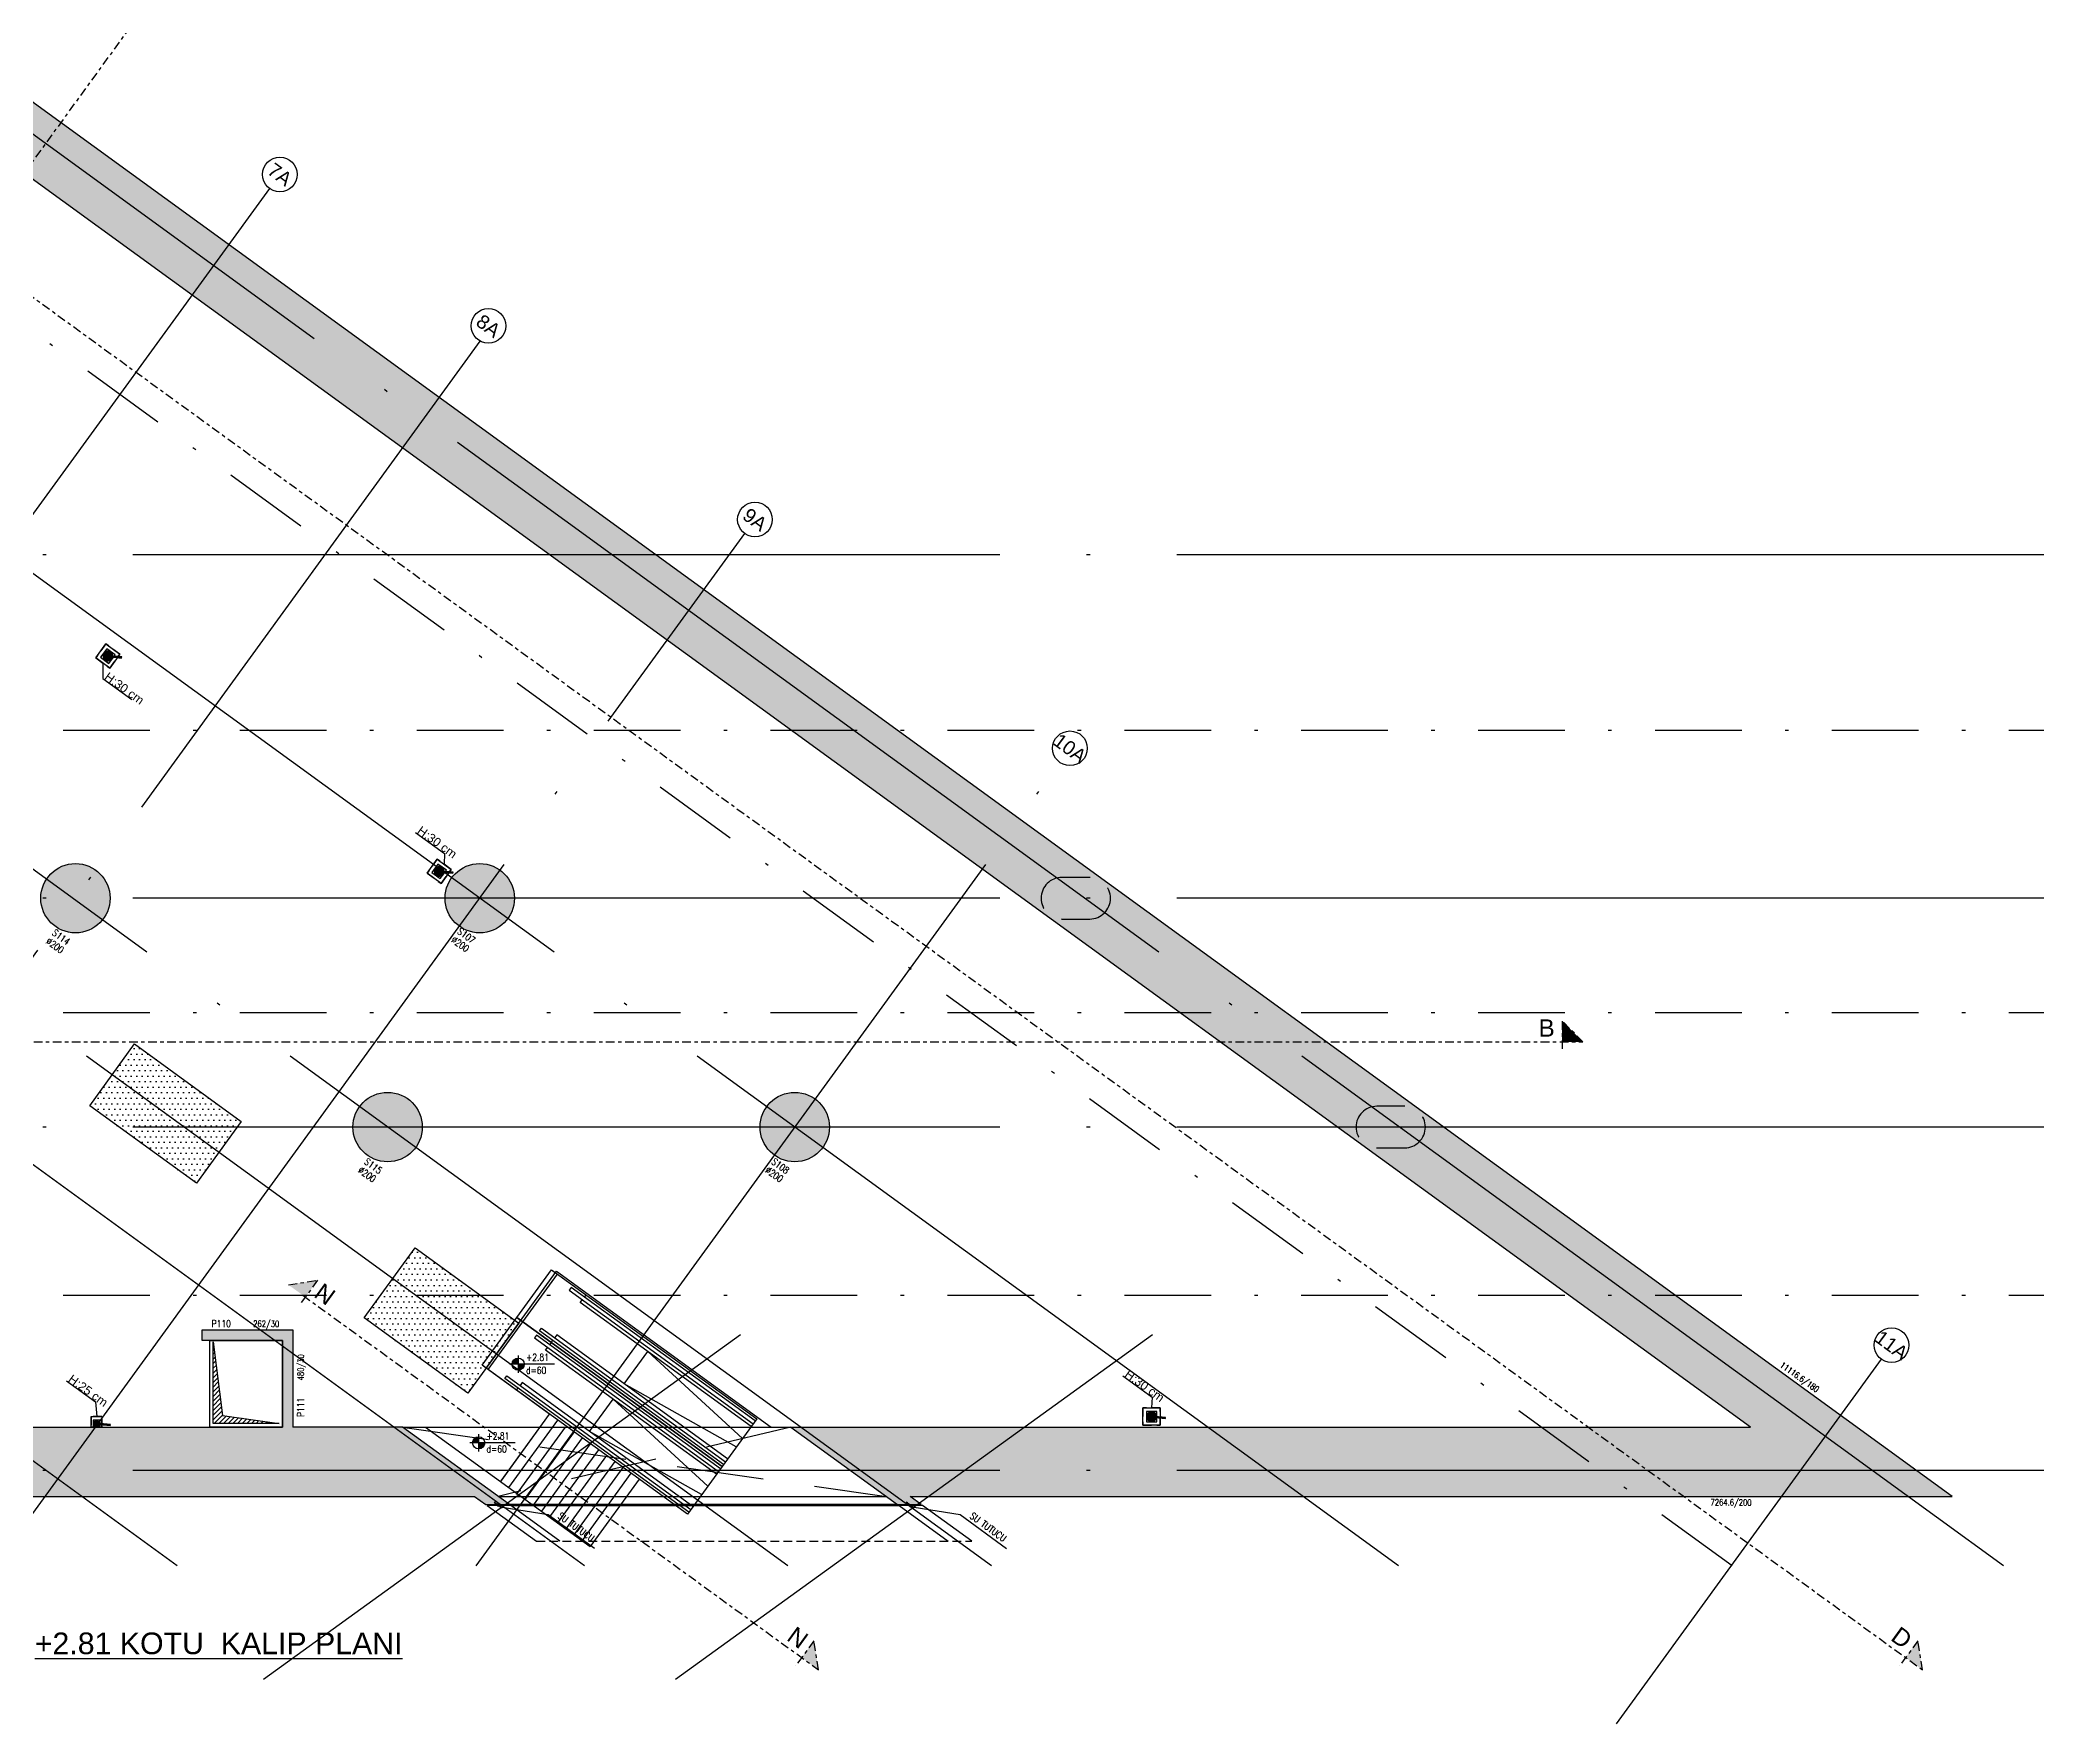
# Model space of a CAD drawing. Header units: millimetres. Extents: x 400408 to 401363, y 4543987 to 4544157.
# Drawn here: x 401048.3 to 401106.1, y 4544083.2 to 4544131.8 of the extents above; entities that cross this region are included whole.
import ezdxf
from ezdxf.enums import TextEntityAlignment as Align

# ---------------------------------------------------------------- set-up
doc = ezdxf.new("R2010")
doc.units = ezdxf.units.MM
for name, pattern in [('AKS', [3, 2.5, -0.25, 0, -0.25]), ('CENTER', [2, 1.25, -0.25, 0.25, -0.25]), ('CIZGI', [0.4, 0.25, -0.15]), ('CONTINU', [0]), ('DASHDOT2', [0.5, 0.25, -0.125, 0, -0.125]), ('HIDDEN', [0.375, 0.25, -0.125]), ('UUC-ST-KAL-I05-101-U-000$0$ACAD_ISO05W100', [33, 24, -3, 0, -3, 0, -3])]:
    doc.linetypes.add(name, pattern=pattern)
for name, color, linetype in [('aks prota', 2, 'AKS'), ('altlık_PROTA', 8, 'Continuous'), ('boşluk prota', 2, 'Continuous'), ('boşluk taraması prota', 252, 'Continuous'), ('caks prota', 4, 'Continuous'), ('kesik prota', 2, 'CIZGI'), ('kesit tarama prota', 252, 'Continuous'), ('kiriş prota', 6, 'Continuous'), ('kolon prota', 1, 'Continuous'), ('kolon tarama prota', 252, 'Continuous'), ('lkolon prota', 4, 'Continuous'), ('lperde prota', 4, 'Continuous'), ('merdiven prota', 2, 'Continuous'), ('not yazısı prota', 6, 'Continuous'), ('not çizgisi prota', 4, 'Continuous'), ('perde prota', 1, 'Continuous'), ('PRT-AL-TUNEL_EKSENI', 14, 'DASHDOT2'), ('PRT-MI-a_fit_drainage', 10, 'Continuous'), ('skesit prota', 7, 'Continuous'), ('st-s_level (kot)', 6, 'Continuous'), ('st-s_levelmark (kot işareti)', 4, 'Continuous'), ('st_s_ölçü', 4, 'Continuous'), ('taks prota', 7, 'Continuous'), ('temel prota', 6, 'Continuous'), ('tkesit prota', 7, 'Continuous'), ('tkolon prota', 6, 'Continuous'), ('tperde prota', 6, 'Continuous'), ('tplan prota', 7, 'Continuous'), ('UUC-ST-KAL-I05-101-U-000$0$st_s_su tutucu', 2, 'Continuous')]:
    doc.layers.add(name, color=color, linetype=linetype)
doc.styles.add('Arial', font='Arial.ttf')
doc.styles.add('OLCU', font='romanstw.shx')
doc.styles.add('TAKS', font='Arial Unicode.ttf')
doc.styles.add('tkolon', font='romanstw.shx')
doc.styles.add('TSIMPLEX', font='romanstw.shx')
doc.dimstyles.new('1-50', dxfattribs={"dimtxt": 10, "dimasz": 4, "dimexe": 4, "dimexo": 8, "dimgap": 4, "dimtad": 1, "dimdec": 1, "dimrnd": 0.05, "dimzin": 9, "dimdsep": 46, "dimtxsty": 'OLCU', "dimblk1": 'OBLIQUE', "dimblk2": 'OBLIQUE', "dimsah": 1, "dimcen": 2, "dimdle": 4, "dimclrd": 4, "dimclre": 4, "dimclrt": 3, "dimadec": 1, "dimazin": 0, "dimtfac": 1, "dimtdec": 1, "dimtix": 1, "dimtmove": 2, "dimatfit": 3, "dimldrblk": 'OBLIQUE', "dimfxl": 1, "dimtvp": 1, "dimtolj": 1, "dimtzin": 1, "dimarcsym": 0})
pattern_1 = [(0, (400251.06962, 4543680.43519), (0.079375, 0.15875), [0, -0.15875])]

# ---------------------------------------------------------------- blocks, each defined once
blk = doc.blocks.new('yürüyen mer 1')
at = {"color": 253}
blk.add_lwpolyline([(-120.1, 35), (-120.1, 205)], dxfattribs=at)
at = {"layer": 'st_s_ölçü', "color": 252, "ltscale": 0.1}
blk.add_line((-830.5, 205), (-830.5, 35), dxfattribs=at)
for points in [[(-120.1, 205), (-851.5, 205), (-851.5, 35), (-120.1, 35)], [(-120.1, 197.5), (-775.8, 197.5), (-775.8, 187.7), (-120.1, 187.7)], [(-728.8, 205), (-728.8, 197.5)], [(-120.1, 177.5), (-728.8, 177.5), (-728.8, 187.7)], [(-120.1, 135), (-488.6, 177.5), (-488.6, 62.5), (-120.1, 105)], [(-120.1, 62.5), (-728.8, 62.5), (-728.8, 52.2)], [(-120.1, 42.5), (-775.8, 42.5), (-775.8, 52.2), (-120.1, 52.2)], [(-728.8, 35), (-728.8, 42.5)]]:
    blk.add_lwpolyline(points, dxfattribs=at)
blk = doc.blocks.new('MEKANİK+2.81')
at = {"layer": 'altlık_PROTA'}
for points in [[(66580, -31215), (66678, -31215), (66656, -31177), (66915, -31028), (66900, -31002), (66641, -31151), (66619, -31113), (66560, -31215)], [(55204, -31808), (55302, -31808), (55280, -31770), (55538, -31620), (55523, -31594), (55265, -31744), (55243, -31706), (55184, -31808)], [(92443, -31862), (92541, -31862), (92519, -31824), (92778, -31674), (92763, -31648), (92504, -31798), (92482, -31760), (92423, -31862)], [(67949, -49906), (68046, -49906), (68024, -49868), (68283, -49718), (68268, -49692), (68009, -49842), (67987, -49803), (67928, -49906)]]:
    blk.add_hatch(color=256, dxfattribs=at).paths.add_polyline_path(points, flags=0)
for p, q in [((65349, -30706), (66384, -30706)), ((66310, -31465), (66310, -30965)), ((66310, -30965), (66810, -30965)), ((66384, -30706), (66560, -30965)), ((66710, -31065), (66410, -31065)), ((66410, -31065), (66410, -31365)), ((66555, -31075), (66555, -31095)), ((66555, -31120), (66555, -31140)), ((66555, -31165), (66555, -31186)), ((66619, -31113), (66560, -31215)), ((66619, -31113), (66560, -31215)), ((66560, -31315), (66560, -31115)), ((66565, -31095), (66565, -31075)), ((66565, -31140), (66565, -31120)), ((66565, -31186), (66565, -31165)), ((66641, -31151), (66619, -31113)), ((66641, -31151), (66619, -31113)), ((66900, -31002), (66641, -31151)), ((66641, -31151), (66900, -31002)), ((66656, -31177), (66915, -31028)), ((66656, -31177), (66915, -31028)), ((66678, -31215), (66656, -31177)), ((66656, -31177), (66678, -31215)), ((66710, -31111), (66710, -31065)), ((66710, -31365), (66710, -31146)), ((66810, -30965), (66810, -31465)), ((66915, -31028), (66900, -31002)), ((66915, -31028), (66900, -31002)), ((54934, -32058), (54934, -31558)), ((54934, -31558), (55434, -31558)), ((55334, -31658), (55034, -31658)), ((55034, -31658), (55034, -31958)), ((55179, -31668), (55179, -31688)), ((55179, -31713), (55179, -31733)), ((55179, -31758), (55179, -31778)), ((55243, -31706), (55184, -31808)), ((55243, -31706), (55184, -31808)), ((55184, -31908), (55184, -31708)), ((55189, -31688), (55189, -31668)), ((55189, -31733), (55189, -31713)), ((55189, -31778), (55189, -31758)), ((55265, -31744), (55243, -31706)), ((55265, -31744), (55243, -31706)), ((55523, -31594), (55265, -31744)), ((55265, -31744), (55523, -31594)), ((55280, -31770), (55538, -31620)), ((55280, -31770), (55538, -31620)), ((55302, -31808), (55280, -31770)), ((55280, -31770), (55302, -31808)), ((55334, -31704), (55334, -31658)), ((55334, -31958), (55334, -31738)), ((55434, -31558), (55434, -32058)), ((55538, -31620), (55523, -31594)), ((55538, -31620), (55523, -31594)), ((66810, -31465), (66310, -31465)), ((66410, -31365), (66710, -31365)), ((66440, -31210), (66420, -31210)), ((66420, -31220), (66440, -31220)), ((66460, -31215), (66560, -31215)), ((66485, -31210), (66465, -31210)), ((66465, -31220), (66485, -31220)), ((66530, -31210), (66510, -31210)), ((66510, -31220), (66530, -31220)), ((66555, -31245), (66555, -31265)), ((66555, -31290), (66555, -31310)), ((66555, -31335), (66555, -31355)), ((66560, -31215), (66678, -31215)), ((66678, -31215), (66560, -31215)), ((66565, -31265), (66565, -31245)), ((66565, -31310), (66565, -31290)), ((66565, -31355), (66565, -31335)), ((66589, -31220), (66610, -31220)), ((66635, -31220), (66655, -31220)), ((66700, -31210), (66680, -31210)), ((66680, -31220), (66700, -31220)), ((91065, -31400), (92100, -31400)), ((92074, -31807), (92478, -31513)), ((92100, -31400), (92276, -31660)), ((92456, -31652), (92213, -31829)), ((92337, -31752), (92348, -31768)), ((92356, -31762), (92345, -31746)), ((92482, -31760), (92423, -31862)), ((92482, -31760), (92423, -31862)), ((92423, -31962), (92423, -31762)), ((92545, -31774), (92456, -31652)), ((92478, -31513), (92772, -31917)), ((92504, -31798), (92482, -31760)), ((92504, -31798), (92482, -31760)), ((92763, -31648), (92504, -31798)), ((92504, -31798), (92763, -31648)), ((92533, -31776), (92517, -31787)), ((92519, -31824), (92778, -31674)), ((92519, -31824), (92778, -31674)), ((92778, -31674), (92763, -31648)), ((92778, -31674), (92763, -31648)), ((55434, -32058), (54934, -32058)), ((55034, -31958), (55334, -31958)), ((55064, -31803), (55044, -31803)), ((55044, -31813), (55064, -31813)), ((55084, -31808), (55184, -31808)), ((55109, -31803), (55089, -31803)), ((55089, -31813), (55109, -31813)), ((55154, -31803), (55134, -31803)), ((55134, -31813), (55154, -31813)), ((55179, -31837), (55179, -31857)), ((55179, -31883), (55179, -31903)), ((55179, -31928), (55179, -31948)), ((55184, -31808), (55302, -31808)), ((55302, -31808), (55184, -31808)), ((55184, -32058), (55444, -32419)), ((55189, -31857), (55189, -31837)), ((55189, -31903), (55189, -31883)), ((55189, -31948), (55189, -31928)), ((55213, -31813), (55233, -31813)), ((55258, -31813), (55278, -31813)), ((55324, -31803), (55304, -31803)), ((55304, -31813), (55324, -31813)), ((92368, -32211), (92074, -31807)), ((92213, -31829), (92390, -32072)), ((92323, -31928), (92307, -31940)), ((92313, -31948), (92329, -31937)), ((92323, -31862), (92423, -31862)), ((92359, -31902), (92343, -31914)), ((92349, -31922), (92365, -31910)), ((92363, -31788), (92375, -31804)), ((92772, -31917), (92368, -32211)), ((92383, -31799), (92371, -31782)), ((92396, -31875), (92380, -31887)), ((92386, -31895), (92402, -31883)), ((92390, -31825), (92401, -31841)), ((92390, -32072), (92632, -31895)), ((92410, -31835), (92398, -31819)), ((92423, -31862), (92541, -31862)), ((92541, -31862), (92423, -31862)), ((92436, -31889), (92448, -31905)), ((92456, -31899), (92444, -31883)), ((92463, -31925), (92475, -31942)), ((92483, -31936), (92471, -31920)), ((92489, -31962), (92501, -31978)), ((92509, -31972), (92497, -31956)), ((92541, -31862), (92519, -31824)), ((92519, -31824), (92541, -31862)), ((92632, -31895), (92562, -31799)), ((55444, -32419), (56479, -32419)), ((66503, -49418), (67538, -49418)), ((67538, -49418), (67818, -49735)), ((67689, -49832), (67932, -49656)), ((67932, -49656), (68108, -49898)), ((67866, -50075), (67689, -49832)), ((68108, -49898), (67866, -50075)), ((67937, -49850), (67872, -49897)), ((67872, -49897), (67919, -49961)), ((67878, -49906), (67928, -49906)), ((67899, -49921), (67895, -49923)), ((67900, -49920), (67899, -49921)), ((67901, -49931), (67905, -49929)), ((67902, -49879), (67905, -49882)), ((67905, -49882), (67906, -49883)), ((67910, -49913), (67905, -49916)), ((67905, -49929), (67906, -49928)), ((67910, -49888), (67913, -49893)), ((67913, -49876), (67911, -49873)), ((67911, -49924), (67915, -49921)), ((67914, -49877), (67913, -49876)), ((67920, -49905), (67915, -49909)), ((67917, -49899), (67920, -49904)), ((67921, -49887), (67918, -49883)), ((67919, -49961), (67984, -49914)), ((67921, -49917), (67926, -49913)), ((67929, -49898), (67925, -49893)), ((67987, -49803), (67928, -49906)), ((67987, -49803), (67928, -49906)), ((67928, -49956), (67928, -49856)), ((67928, -49906), (68046, -49906)), ((68046, -49906), (67928, -49906)), ((67928, -49914), (67931, -49919)), ((67934, -49895), (67930, -49898)), ((67940, -49913), (67936, -49908)), ((67936, -49924), (67939, -49929)), ((67950, -49868), (67937, -49850)), ((67943, -49934), (67943, -49935)), ((67943, -49935), (67946, -49938)), ((67947, -49923), (67944, -49918)), ((67951, -49929), (67951, -49928)), ((67954, -49933), (67951, -49929)), ((67984, -49914), (67978, -49906)), ((68009, -49842), (67987, -49803)), ((68009, -49842), (67987, -49803)), ((68268, -49692), (68009, -49842)), ((68009, -49842), (68268, -49692)), ((68024, -49868), (68283, -49718)), ((68024, -49868), (68283, -49718)), ((68046, -49906), (68024, -49868)), ((68024, -49868), (68046, -49906)), ((68283, -49718), (68268, -49692)), ((68283, -49718), (68268, -49692))]:
    blk.add_line(p, q, dxfattribs=at)
for centre, radius, start, end in [((66560, -31215), 140, 92.04671, 177.95329), ((66560, -31215), 120, 92.38802, 177.61198), ((66560, -31215), 95, 93.01696, 176.98304), ((66560, -31215), 75, 93.82255, 176.17745), ((66560, -31215), 59, 60, 180), ((66560, -31215), 50, 95.73917, 174.26083), ((66560, -31215), 30, 99.59407, 170.40593), ((66560, -31186), 29.5, 27.1261, 90), ((66560, -31215), 140, 36.20957, 87.95329), ((66560, -31215), 120, 37.24513, 87.61198), ((66560, -31215), 95, 60.00799, 86.98304), ((66560, -31215), 75, 60.00905, 86.17745), ((66560, -31215), 50, 60.01009, 84.26083), ((66560, -31215), 30, 59.99579, 80.40593), ((66560, -31215), 120, 2.38802, 22.76341), ((66560, -31215), 140, 2.04671, 23.79462), ((55184, -31808), 140, 92.04671, 177.95329), ((55184, -31808), 120, 92.38802, 177.61198), ((55184, -31808), 95, 93.01696, 176.98304), ((55184, -31808), 75, 93.82255, 176.17745), ((55184, -31808), 59, 60, 180), ((55184, -31808), 50, 95.73917, 174.26083), ((55184, -31778), 29.5, 27.1261, 90), ((55184, -31808), 140, 36.20957, 87.95329), ((55184, -31808), 120, 37.24513, 87.61198), ((55184, -31808), 95, 60.00799, 86.98304), ((55184, -31808), 75, 60.00905, 86.17745), ((55184, -31808), 50, 60.01009, 84.26083), ((55184, -31808), 120, 2.38802, 22.76341), ((55184, -31808), 140, 2.04671, 23.79462), ((66560, -31215), 140, 182.04671, 267.95329), ((66560, -31215), 120, 182.38802, 267.61198), ((66560, -31215), 95, 183.01696, 266.98304), ((66560, -31215), 75, 183.82255, 266.17745), ((66560, -31215), 59, 180, 0), ((66560, -31215), 50, 185.73917, 264.26083), ((66560, -31245), 29.5, 90, 270), ((66560, -31215), 30, 189.59407, 260.40593), ((66560, -31215), 95, 273.01696, 356.98304), ((66560, -31215), 75, 273.82255, 356.17745), ((66560, -31215), 140, 272.04671, 357.95329), ((66560, -31215), 120, 272.38802, 357.61198), ((66560, -31215), 50, 275.73917, 354.26083), ((66560, -31215), 30, 279.59407, 350.40593), ((92423, -31862), 140, 128.04671, 213.95329), ((92423, -31862), 120, 128.38802, 213.61198), ((92423, -31862), 140, 38.04671, 123.95329), ((92423, -31862), 120, 38.38802, 123.61198), ((92423, -31862), 95, 60.00004, 122.98304), ((55184, -31808), 140, 182.04671, 267.95329), ((55184, -31808), 120, 182.38802, 267.61198), ((55184, -31808), 95, 183.01696, 266.98304), ((55184, -31808), 75, 183.82255, 266.17745), ((55184, -31808), 59, 180, 0), ((55184, -31808), 50, 185.73917, 264.26083), ((55184, -31808), 30, 99.59407, 170.40593), ((55184, -31837), 29.5, 90, 270), ((55184, -31808), 30, 189.59407, 260.40593), ((55184, -31808), 30, 59.99579, 80.40593), ((55184, -31808), 95, 273.01696, 356.98304), ((55184, -31808), 75, 273.82255, 356.17745), ((55184, -31808), 140, 272.04671, 357.95329), ((55184, -31808), 120, 272.38802, 357.61198), ((55184, -31808), 50, 275.73917, 354.26083), ((55184, -31808), 30, 279.59407, 350.40593), ((92423, -31862), 140, 218.04671, 303.95329), ((92423, -31862), 95, 129.01696, 212.98304), ((92423, -31862), 120, 218.38802, 303.61198), ((92423, -31862), 75, 129.82255, 212.17745), ((92423, -31862), 95, 219.01696, 302.98304), ((92423, -31862), 75, 219.82255, 302.17745), ((92423, -31862), 57.2, 60, 180), ((92423, -31862), 57.2, 180, 0), ((92423, -31862), 50, 131.73917, 210.26083), ((92423, -31862), 75, 60.00196, 122.17745), ((92423, -31862), 50, 221.73917, 300.26083), ((92423, -31862), 30, 135.59407, 206.40593), ((92423, -31891), 28.6, 90, 270), ((92423, -31862), 50, 60.0057, 120.26083), ((92423, -31862), 30, 225.59407, 296.40593), ((92423, -31862), 30, 60.00237, 116.40593), ((92423, -31833), 28.6, 27.1261, 90), ((92423, -31862), 30, 315.59407, 358.08119), ((92423, -31862), 50, 311.73917, 359.99081), ((92423, -31862), 75, 309.82255, 359.99076), ((92423, -31862), 95, 309.01696, 359.99085), ((92423, -31862), 120, 308.38802, 22.78709), ((92423, -31862), 140, 308.04671, 23.81732), ((67928, -49906), 37.3, 133.69667, 208.30333), ((67928, -49906), 33, 59.8226, 180), ((67928, -49906), 33, 180, 0), ((67928, -49906), 32, 134.9893, 207.0107), ((67928, -49906), 37.3, 223.69667, 298.30333), ((67928, -49906), 25.3, 137.38311, 204.61689), ((67928, -49906), 32, 224.9893, 297.0107), ((67928, -49906), 20, 140.47751, 201.52249), ((67928, -49906), 37.3, 60.01161, 118.30333), ((67928, -49906), 25.3, 227.38311, 294.61689), ((67928, -49922), 16.5, 90, 270), ((67928, -49906), 32, 60.00564, 117.0107), ((67928, -49906), 13.3, 148.02431, 193.97569), ((67928, -49906), 20, 230.47751, 291.52249), ((67928, -49906), 25.3, 60.82987, 114.61689), ((67928, -49906), 8, 164.68219, 177.31781), ((67928, -49906), 20, 62.68651, 111.52249), ((67928, -49906), 13.3, 238.02431, 283.97569), ((67928, -49906), 13.3, 60.00721, 103.97569), ((67928, -49906), 8, 254.68219, 267.31781), ((67928, -49889), 16.5, 30, 90), ((67928, -49906), 8, 74.68219, 87.31781), ((67928, -49906), 8, 344.68219, 357.31781), ((67928, -49906), 13.3, 328.02431, 359.99258), ((67928, -49906), 20, 320.47751, 357.1045), ((67928, -49906), 25.3, 317.38311, 357.72338), ((67928, -49906), 32, 314.9893, 358.20214), ((67928, -49906), 37.3, 313.69667, 358.46067)]:
    blk.add_arc(centre, radius, start, end, dxfattribs=at)
at = {"layer": 'altlık_PROTA', "style": 'Arial'}
for s, p in [('H:30 cm', (65372, -30692)), ('H:30 cm', (91088, -31387)), ('H:30 cm', (55467, -32406)), ('H:25 cm', (66527, -49404))]:
    blk.add_text(s, height=250, dxfattribs=at).set_placement(p)
blk = doc.blocks.new('_Oblique')
at = {"layer": 'st_s_ölçü', "lineweight": -2}
blk.add_line((-0.5, -0.5), (0.5, 0.5), dxfattribs=at)
blk = doc.blocks.new('PLAN_KOT')
at = {"layer": 'st-s_levelmark (kot işareti)'}
h = blk.add_hatch(color=256, dxfattribs=at)
h.paths.add_polyline_path([(0, 17.5, 0.414214), (-17.5, 0), (0, 0)])
h.paths.add_polyline_path([(17.5, 0), (0, 0), (0, -17.5, 0.414214)])
for p, q in [((105, 0), (-25, 0)), ((0, 25), (0, -25))]:
    blk.add_line(p, q, dxfattribs=at)
blk.add_circle((0, 0), 17.5, dxfattribs=at)
at = {"layer": 'st-s_level (kot)', "color": 6, "style": 'OLCU', "width": 0.8}
for tag, p in [('KOT', (22.7, 9.8)), ('DÖŞEME_KALINLIĞI', (22.7, -27.6))]:
    blk.add_attdef(tag, p, '', height=20, dxfattribs=at)
blk = doc.blocks.new('YER SUZGECI_20x20')
at = {"color": 2}
blk.add_lwpolyline([(-20, 0), (0, 0), (0, 20), (-20, 20)], close=True, dxfattribs=at)
for points in [[(0, 20), (-20, 0)], [(-20, 20), (0, 0)]]:
    blk.add_lwpolyline(points, dxfattribs=at)
blk.add_circle((-10, 10), 7, dxfattribs=at)

msp = doc.modelspace()

# ---------------------------------------------------------------- hatches: boundary and pattern name
at = {"layer": 'boşluk taraması prota', "ltscale": 2}
h = msp.add_hatch(dxfattribs=at)
h.set_pattern_fill('ANSI31', color=256, scale=0.03, style=0)
h.set_pattern_definition([(45, (400351.06962, 4543680.61019), (-0.067351921, 0.067351921), [])])
h.paths.add_polyline_path([(401053.294, 4544094.259), (401053.56, 4544092.135), (401055.194, 4544091.898), (401053.294, 4544091.898)])
at = {"layer": 'kesit tarama prota'}
h = msp.add_hatch(color=256, dxfattribs=at)
h.dxf.hatch_style = 1
h.paths.add_polyline_path([(401092.188, 4544103.505), (401092.788, 4544102.905), (401092.188, 4544102.905)])
h = msp.add_hatch(color=256, dxfattribs=at)
h.dxf.hatch_style = 1
h.paths.add_polyline_path([(401056.303, 4544096.032), (401055.465, 4544095.899), (401055.951, 4544095.547)])
h = msp.add_hatch(color=256, dxfattribs=at)
h.dxf.hatch_style = 1
h.paths.add_polyline_path([(401070.613, 4544085.636), (401070.746, 4544084.797), (401070.261, 4544085.15)])
h = msp.add_hatch(color=256, dxfattribs=at)
h.dxf.hatch_style = 1
h.paths.add_polyline_path([(401102.443, 4544085.636), (401102.576, 4544084.797), (401102.09, 4544085.15)])
at = {"layer": 'kolon tarama prota'}
h = msp.add_hatch(color=256, dxfattribs=at)
h.dxf.hatch_style = 1
h.paths.add_polyline_path([(401031.098, 4544091.798), (401018.362, 4544101.048), (401005.161, 4544101.048), (401005.161, 4544110.643), (400991.077, 4544120.876), (401014.059, 4544152.508), (401097.619, 4544091.798), (401069.952, 4544091.798), (401073.028, 4544089.563), (401073.708, 4544089.563), (401073.385, 4544089.798), (401103.435, 4544089.798), (401013.499, 4544155.14), (400988.401, 4544120.595), (401003.461, 4544109.653), (401003.461, 4544099.348), (401017.639, 4544099.348), (401030.789, 4544089.798), (401060.829, 4544089.798), (401061.152, 4544089.563), (401061.833, 4544089.563), (401058.757, 4544091.798), (401055.594, 4544091.798), (401055.594, 4544094.598), (401052.974, 4544094.598), (401052.974, 4544094.298), (401055.294, 4544094.298), (401055.294, 4544091.798)])
h = msp.add_hatch(color=256, dxfattribs=at)
h.dxf.hatch_style = 1
edge = h.paths.add_edge_path()
edge.add_arc((401049.323, 4544107.048), 1, 0, 360)
h = msp.add_hatch(color=256, dxfattribs=at)
h.dxf.hatch_style = 1
edge = h.paths.add_edge_path()
edge.add_arc((401060.979, 4544107.048), 1, 0, 360)
h = msp.add_hatch(dxfattribs=at)
h.set_pattern_fill('DOTS', color=2, scale=0.1)
h.set_pattern_definition(pattern_1)
h.paths.add_polyline_path([(401054.102, 4544100.61), (401051.028, 4544102.844), (401049.734, 4544101.064), (401052.809, 4544098.83)])
h = msp.add_hatch(color=256, dxfattribs=at)
h.dxf.hatch_style = 1
edge = h.paths.add_edge_path()
edge.add_arc((401058.323, 4544100.448), 1, 0, 360)
h = msp.add_hatch(color=256, dxfattribs=at)
h.dxf.hatch_style = 1
edge = h.paths.add_edge_path()
edge.add_arc((401070.062, 4544100.448), 1, 0, 360)
h = msp.add_hatch(dxfattribs=at)
h.set_pattern_fill('DOTS', color=2, scale=0.1)
h.set_pattern_definition(pattern_1)
h.paths.add_polyline_path([(401062.108, 4544094.793), (401059.118, 4544096.966), (401057.648, 4544094.943), (401060.639, 4544092.771)])

# ---------------------------------------------------------------- linework, layer by layer
at = {"layer": 'aks prota', "ltscale": 10}
for p, q in [((401104.911, 4544087.798), (401010.311, 4544156.529)), ((401087.473, 4544087.798), (401004.286, 4544148.237)), ((401075.734, 4544087.798), (401000.23, 4544142.655)), ((401069.865, 4544087.798), (400998.202, 4544139.864)), ((401063.995, 4544087.798), (400996.175, 4544137.072)), ((401052.256, 4544087.798), (400992.119, 4544131.49)), ((401027.474, 4544089.735), (401054.923, 4544127.516)), ((401033.541, 4544085.326), (401060.991, 4544123.107)), ((401046.993, 4544087.798), (401068.62, 4544117.565)), ((401106.078, 4544116.948), (400982.665, 4544116.948)), ((401060.875, 4544087.798), (401077.705, 4544110.964)), ((401106.078, 4544107.048), (400982.665, 4544107.048)), ((401106.078, 4544100.448), (400982.665, 4544100.448)), ((401093.752, 4544083.236), (401101.393, 4544093.753)), ((401106.078, 4544090.548), (400982.665, 4544090.548))]:
    msp.add_line(p, q, dxfattribs=at)
at = {"layer": 'boşluk prota', "ltscale": 0.05}
msp.add_lwpolyline([(401053.294, 4544094.259), (401053.56, 4544092.135), (401055.194, 4544091.898), (401053.294, 4544091.898)], close=True, dxfattribs=at)
at = {"layer": 'caks prota', "ltscale": 0.05}
for centre in [(401055.217, 4544127.92), (401061.229, 4544123.552), (401068.915, 4544117.968), (401077.997, 4544111.37), (401101.685, 4544094.16)]:
    msp.add_circle(centre, 0.5, dxfattribs=at)
at = {"layer": 'kesik prota', "ltscale": 10}
for points in [[(401058.757, 4544091.798), (401072.704, 4544089.798)], [(401069.952, 4544091.798), (401061.509, 4544089.798)]]:
    msp.add_lwpolyline(points, dxfattribs=at)
at = {"layer": 'kiriş prota'}
for points in [[(401061.598, 4544090.247), (401062.994, 4544092.168), (401061.166, 4544093.496), (401063.195, 4544096.29), (401069.378, 4544091.798)], [(401058.757, 4544091.798), (401069.952, 4544091.798)], [(401059.42, 4544091.798), (401064.164, 4544088.352)], [(401061.509, 4544089.798), (401072.704, 4544089.798)], [(401073.028, 4544089.563), (401061.833, 4544089.563)]]:
    msp.add_lwpolyline(points, dxfattribs=at)
msp.add_lwpolyline([(401053.194, 4544094.298), (401055.294, 4544094.298), (401055.294, 4544091.798), (401053.194, 4544091.798)], close=True, dxfattribs=at)
at = {"layer": 'kolon prota', "color": 5, "linetype": 'HIDDEN', "ltscale": 5}
for points in [[(401077.765, 4544107.648, 1), (401077.765, 4544106.448), (401078.565, 4544106.448, 1), (401078.565, 4544107.648)], [(401086.845, 4544101.048, 1), (401086.845, 4544099.848), (401087.645, 4544099.848, 1), (401087.645, 4544101.048)]]:
    msp.add_lwpolyline(points, format="xyb", close=True, dxfattribs=at)
at = {"layer": 'kolon prota', "color": 1}
for centre in [(401049.323, 4544107.048), (401060.979, 4544107.048), (401058.323, 4544100.448), (401070.062, 4544100.448)]:
    msp.add_circle(centre, 1, dxfattribs=at)
at = {"layer": 'kolon tarama prota'}
for points in [[(401063.293, 4544088.502), (401061.873, 4544089.534), (401061.193, 4544089.534), (401062.613, 4544088.502)], [(401061.873, 4544089.534), (401073.068, 4544089.534)], [(401075.169, 4544088.502), (401073.749, 4544089.534), (401073.068, 4544089.534), (401074.488, 4544088.502)]]:
    msp.add_lwpolyline(points, dxfattribs=at)
at = {"layer": 'kolon tarama prota', "linetype": 'HIDDEN'}
msp.add_lwpolyline([(401062.613, 4544088.502), (401075.169, 4544088.502)], dxfattribs=at)
at = {"layer": 'merdiven prota', "linetype": 'HIDDEN', "ltscale": 10}
for p, q in [((401063.442, 4544091.798), (401062.031, 4544089.856)), ((401063.698, 4544091.657), (401062.287, 4544089.715)), ((401063.932, 4544091.486), (401062.522, 4544089.545)), ((401064.167, 4544091.316), (401062.756, 4544089.374)), ((401064.402, 4544091.145), (401062.991, 4544089.204)), ((401064.636, 4544090.975), (401063.226, 4544089.033)), ((401064.871, 4544090.805), (401063.46, 4544088.863)), ((401065.106, 4544090.634), (401063.695, 4544088.692)), ((401065.34, 4544090.464), (401063.929, 4544088.522)), ((401065.575, 4544090.293), (401064.164, 4544088.352))]:
    msp.add_line(p, q, dxfattribs=at)
for points in [[(401062.164, 4544094.872), (401062.048, 4544094.957), (401063.047, 4544096.333), (401063.163, 4544096.248)], [(401061.165, 4544093.497), (401061.048, 4544093.582), (401062.048, 4544094.957), (401062.164, 4544094.872)], [(401061.583, 4544090.227), (401062.994, 4544092.168)], [(401061.818, 4544090.056), (401063.229, 4544091.998)]]:
    msp.add_lwpolyline(points, dxfattribs=at)
at = {"layer": 'perde prota'}
msp.add_line((401058.757, 4544091.798), (401055.594, 4544091.798), dxfattribs=at)
for points in [[(401069.952, 4544091.798), (401073.028, 4544089.563), (401073.708, 4544089.563), (401073.385, 4544089.798), (401103.435, 4544089.798), (401013.499, 4544155.14), (400988.401, 4544120.595), (401003.461, 4544109.653), (401003.461, 4544099.348), (401017.639, 4544099.348), (401030.789, 4544089.798), (401060.829, 4544089.798), (401061.152, 4544089.563), (401061.833, 4544089.563), (401058.757, 4544091.798)], [(401069.952, 4544091.798), (401097.619, 4544091.798), (401014.059, 4544152.508), (400991.077, 4544120.876), (401005.161, 4544110.643), (401005.161, 4544101.048), (401018.362, 4544101.048), (401031.098, 4544091.798), (401055.294, 4544091.798)], [(401055.294, 4544091.798), (401055.294, 4544094.298), (401052.974, 4544094.298), (401052.974, 4544094.598), (401055.594, 4544094.598), (401055.594, 4544091.798)]]:
    msp.add_lwpolyline(points, dxfattribs=at)
at = {"layer": 'PRT-AL-TUNEL_EKSENI', "ltscale": 10}
for p, q in [((401097.085, 4544087.798), (401007.607, 4544152.808)), ((400982.665, 4544111.898), (401106.078, 4544111.898)), ((400982.665, 4544103.748), (401106.078, 4544103.748)), ((400982.665, 4544095.598), (401106.078, 4544095.598))]:
    msp.add_line(p, q, dxfattribs=at)
at = {"layer": 'PRT-MI-a_fit_drainage', "color": 2, "linetype": 'CIZGI'}
for points in [[(401050.606, 4544114.086), (401050.202, 4544114.38), (401049.908, 4544113.975), (401050.312, 4544113.682)], [(401060.158, 4544107.879), (401059.753, 4544108.173), (401059.459, 4544107.768), (401059.864, 4544107.474)], [(401080.602, 4544092.348), (401080.102, 4544092.348), (401080.102, 4544091.848), (401080.602, 4544091.848)], [(401049.78, 4544092.098), (401049.78, 4544091.798), (401050.08, 4544091.798), (401050.08, 4544092.098)]]:
    msp.add_lwpolyline(points, close=True, dxfattribs=at)
at = {"layer": 'skesit prota', "linetype": 'CENTER', "ltscale": 0.2}
for p, q in [((401092.188, 4544103.505), (401092.188, 4544102.605)), ((401092.788, 4544102.905), (401092.188, 4544103.505)), ((401055.465, 4544095.899), (401056.303, 4544096.032)), ((401056.303, 4544096.032), (401055.774, 4544095.304)), ((401070.613, 4544085.636), (401070.084, 4544084.907)), ((401070.746, 4544084.797), (401070.613, 4544085.636)), ((401102.443, 4544085.636), (401101.914, 4544084.907)), ((401102.576, 4544084.797), (401102.443, 4544085.636))]:
    msp.add_line(p, q, dxfattribs=at)
for points in [[(401006.547, 4544154.566), (401102.576, 4544084.797)], [(401053.493, 4544135.738), (401021.53, 4544091.745)], [(400997.518, 4544102.905), (401092.788, 4544102.905)], [(401055.88, 4544095.598), (401070.746, 4544084.797)]]:
    msp.add_lwpolyline(points, dxfattribs=at)
at = {"layer": 'temel prota'}
for points in [[(401051.028, 4544102.844), (401054.102, 4544100.61), (401052.809, 4544098.83), (401049.734, 4544101.064)], [(401059.118, 4544096.966), (401062.108, 4544094.793), (401060.638, 4544092.771), (401057.648, 4544094.943)]]:
    msp.add_lwpolyline(points, close=True, dxfattribs=at)
at = {"layer": 'UUC-ST-KAL-I05-101-U-000$0$st_s_su tutucu', "linetype": 'UUC-ST-KAL-I05-101-U-000$0$ACAD_ISO05W100', "ltscale": 0.05}
for points in [[(401061.516, 4544089.521, -0.57735), (401061.513, 4544089.519), (401061.485, 4544089.54, -0.57735), (401061.485, 4544089.543), (401061.507, 4544089.553, 0.57735), (401061.507, 4544089.556), (401061.47, 4544089.583), (401061.473, 4544089.587), (401061.47, 4544089.59), (401061.467, 4544089.585), (401061.44, 4544089.604), (401061.444, 4544089.609), (401061.44, 4544089.611), (401061.437, 4544089.607), (401061.42, 4544089.619), (401061.421, 4544089.634), (401061.417, 4544089.637), (401061.398, 4544089.612), (401061.402, 4544089.609), (401061.417, 4544089.615), (401061.434, 4544089.602), (401061.43, 4544089.598), (401061.434, 4544089.595), (401061.437, 4544089.6), (401061.464, 4544089.581), (401061.46, 4544089.576), (401061.463, 4544089.574), (401061.467, 4544089.578), (401061.498, 4544089.556, -0.57735), (401061.497, 4544089.553), (401061.476, 4544089.544, 0.57735), (401061.476, 4544089.541), (401061.517, 4544089.512, 0.57735), (401061.519, 4544089.513), (401061.522, 4544089.535, -0.57735), (401061.524, 4544089.537), (401061.555, 4544089.514), (401061.552, 4544089.51), (401061.555, 4544089.507), (401061.558, 4544089.512), (401061.585, 4544089.493), (401061.581, 4544089.488), (401061.585, 4544089.485), (401061.588, 4544089.49), (401061.605, 4544089.478), (401061.604, 4544089.462), (401061.609, 4544089.459), (401061.627, 4544089.485), (401061.623, 4544089.488), (401061.608, 4544089.482), (401061.591, 4544089.494), (401061.595, 4544089.499), (401061.591, 4544089.502), (401061.588, 4544089.497), (401061.561, 4544089.516), (401061.565, 4544089.521), (401061.562, 4544089.523), (401061.558, 4544089.518), (401061.521, 4544089.545, 0.57735), (401061.518, 4544089.544)], [(401073.391, 4544089.521, -0.57735), (401073.389, 4544089.519), (401073.36, 4544089.54, -0.57735), (401073.361, 4544089.543), (401073.382, 4544089.553, 0.57735), (401073.383, 4544089.556), (401073.345, 4544089.583), (401073.349, 4544089.587), (401073.346, 4544089.59), (401073.342, 4544089.585), (401073.316, 4544089.604), (401073.319, 4544089.609), (401073.316, 4544089.611), (401073.312, 4544089.607), (401073.296, 4544089.619), (401073.296, 4544089.634), (401073.292, 4544089.637), (401073.274, 4544089.612), (401073.278, 4544089.609), (401073.293, 4544089.615), (401073.309, 4544089.602), (401073.306, 4544089.598), (401073.309, 4544089.595), (401073.313, 4544089.6), (401073.339, 4544089.581), (401073.336, 4544089.576), (401073.339, 4544089.574), (401073.342, 4544089.578), (401073.373, 4544089.556, -0.57735), (401073.373, 4544089.553), (401073.352, 4544089.544, 0.57735), (401073.352, 4544089.541), (401073.392, 4544089.512, 0.57735), (401073.395, 4544089.513), (401073.397, 4544089.535, -0.57735), (401073.4, 4544089.537), (401073.431, 4544089.514), (401073.427, 4544089.51), (401073.431, 4544089.507), (401073.434, 4544089.512), (401073.46, 4544089.493), (401073.457, 4544089.488), (401073.46, 4544089.485), (401073.464, 4544089.49), (401073.48, 4544089.478), (401073.48, 4544089.462), (401073.484, 4544089.459), (401073.502, 4544089.485), (401073.498, 4544089.488), (401073.484, 4544089.482), (401073.467, 4544089.494), (401073.47, 4544089.499), (401073.467, 4544089.502), (401073.463, 4544089.497), (401073.437, 4544089.516), (401073.44, 4544089.521), (401073.437, 4544089.523), (401073.434, 4544089.518), (401073.397, 4544089.545, 0.57735), (401073.394, 4544089.544)]]:
    msp.add_lwpolyline(points, format="xyb", close=True, dxfattribs=at)

# ---------------------------------------------------------------- block references
at = {"xscale": 0.001, "yscale": 0.001, "zscale": 0.001, "rotation": 323.9999999999613}
msp.add_blockref('MEKANİK+2.81', (401024.308, 4544172.2), dxfattribs=at)
at = {"layer": 'kolon tarama prota', "xscale": -0.01, "yscale": 0.01, "zscale": 0.01, "rotation": 143.9999999999595}
for p in [(401070.142, 4544091.61), (401069.142, 4544090.235)]:
    msp.add_blockref('yürüyen mer 1', p, dxfattribs=at)
at = {"layer": 'PRT-MI-a_fit_drainage', "color": 2, "xscale": 0.01, "yscale": 0.01, "zscale": 0.01}
for p, rotation in [((401050.235, 4544114.17), 144.0000000000069), ((401059.786, 4544107.963), 144.0000000000069), ((401080.252, 4544092.198), 180.0000000000122), ((401049.83, 4544091.798), 270.0000000000056)]:
    msp.add_blockref('YER SUZGECI_20x20', p, dxfattribs=dict(at, rotation=rotation))
at = {"layer": 'st-s_level (kot)', "linetype": 'CONTINU', "ltscale": 0.1, "xscale": 0.01, "yscale": 0.01, "zscale": 0.01}
for p in [(401062.088, 4544093.611), (401060.948, 4544091.343)]:
    msp.add_blockref('PLAN_KOT', p, dxfattribs=at).add_auto_attribs({'KOT': '+2.81', 'DÖŞEME_KALINLIĞI': 'd=60'})

# ---------------------------------------------------------------- texts
at = {"layer": 'lkolon prota', "style": 'tkolon', "width": 0.8}
for p in [(401048.453, 4544105.764), (401060.137, 4544105.804), (401057.452, 4544099.164), (401069.191, 4544099.164)]:
    msp.add_text('%%C200', height=0.2, rotation=324, dxfattribs=at).set_placement(p)
at = {"layer": 'lperde prota', "style": 'tkolon', "width": 0.8}
for s, rotation, p in [('262/30', 359.63952, (401054.447, 4544094.777)), ('480/30', 89.63952, (401055.817, 4544093.143)), ('11116.6/180', 324.46929, (401098.502, 4544093.617)), ('7264.6/200', 359.63952, (401096.465, 4544089.628))]:
    msp.add_text(s, height=0.18, rotation=rotation, dxfattribs=at).set_placement(p, align=Align.MIDDLE_LEFT)
at = {"layer": 'not yazısı prota', "ltscale": 0.05, "style": 'TSIMPLEX', "width": 0.8}
for p in [(401063.208, 4544089.192), (401075.086, 4544089.19)]:
    msp.add_text('SU TUTUCU', height=0.2, rotation=324, dxfattribs=at).set_placement(p)
at = {"layer": 'taks prota', "style": 'TAKS'}
for s, p in [('7A', (401055.217, 4544127.92)), ('8A', (401061.229, 4544123.552)), ('9A', (401068.915, 4544117.968)), ('10A', (401077.997, 4544111.37)), ('11A', (401101.685, 4544094.16))]:
    msp.add_text(s, height=0.4, rotation=323.50517, dxfattribs=at).set_placement(p, align=Align.MIDDLE_CENTER)
at = {"layer": 'tkesit prota', "style": 'Arial'}
msp.add_text('B', height=0.5, dxfattribs=at).set_placement((401091.508, 4544103.055))
for s, p in [('N', (401056.167, 4544095.575)), ('N', (401069.799, 4544085.671)), ('D', (401101.629, 4544085.671))]:
    msp.add_text(s, height=0.5, rotation=324, dxfattribs=at).set_placement(p)
at = {"layer": 'tkolon prota', "style": 'tkolon', "width": 0.8}
for s, p in [('S114', (401048.629, 4544106.007)), ('S107', (401060.313, 4544106.047)), ('S115', (401057.628, 4544099.406)), ('S108', (401069.367, 4544099.406))]:
    msp.add_text(s, height=0.2, rotation=324, dxfattribs=at).set_placement(p)
at = {"layer": 'tperde prota', "style": 'tkolon', "width": 0.8}
for s, rotation, p in [('P110', 0.46929, (401053.25, 4544094.777)), ('P111', 90.46929, (401055.817, 4544092.088))]:
    msp.add_text(s, height=0.2, rotation=rotation, dxfattribs=at).set_placement(p, align=Align.MIDDLE_LEFT)
at = {"layer": 'tplan prota', "style": 'Arial'}
msp.add_text('%%U+2.81 KOTU  KALIP PLANI', height=0.625, dxfattribs=at).set_placement((401053.452, 4544085.56), align=Align.MIDDLE)

# ---------------------------------------------------------------- leaders
at = {"layer": 'not çizgisi prota'}
for points in [[(401061.624, 4544089.486), (401062.952, 4544089.272), (401064.291, 4544088.3)], [(401073.502, 4544089.485), (401074.83, 4544089.271), (401076.169, 4544088.298)]]:
    msp.add_leader(points, dimstyle='1-50', override={"dimasz": 12, "dimgap": 4, "dimtad": 0}, dxfattribs=at)

doc.saveas('drawing.dxf')
